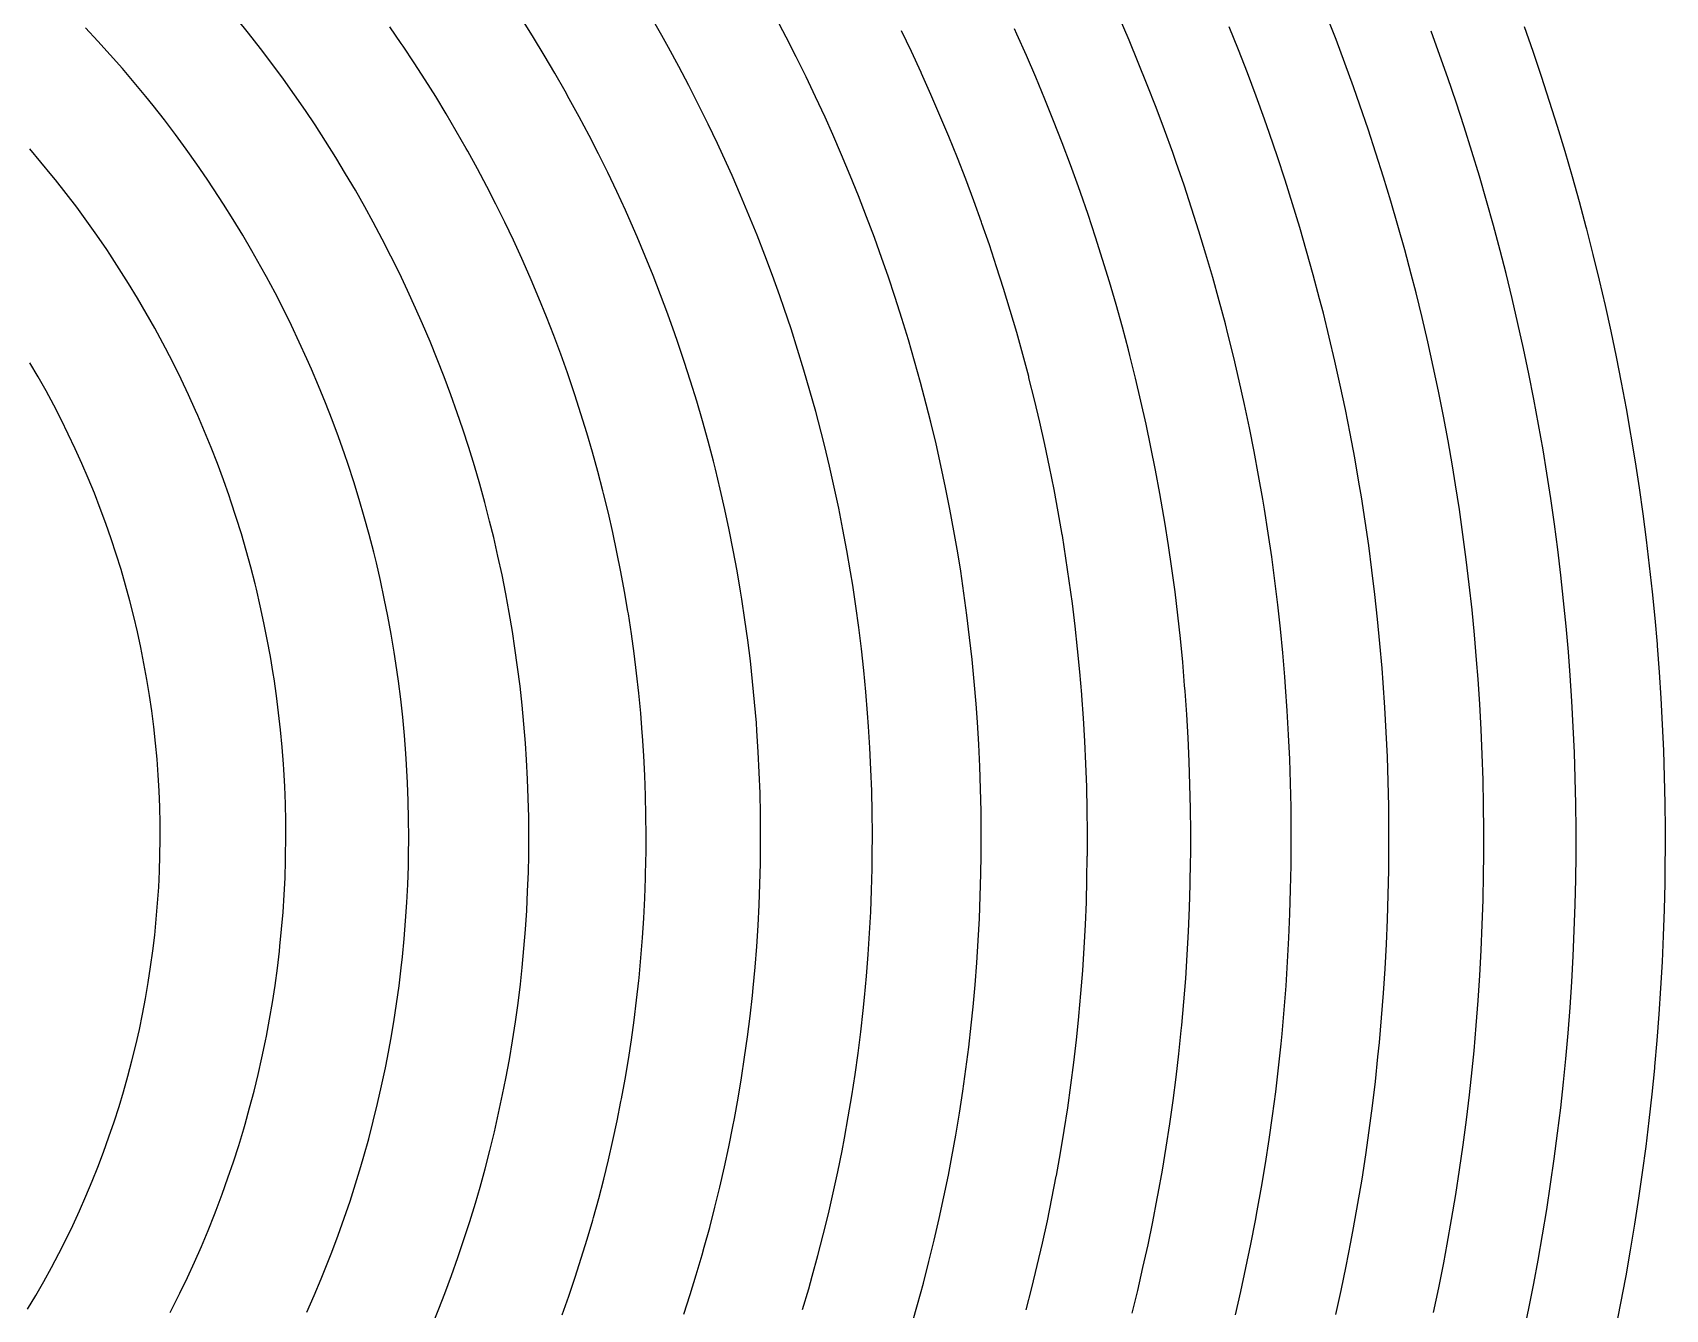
# Model space of a CAD drawing. Header units: inches. Extents: x -134 to 137, y -136 to 138.
# Drawn here: x 44.6 to 136.8, y -25.6 to 46.4 of the extents above; entities that cross this region are included whole.
import ezdxf

# ---------------------------------------------------------------- set-up
doc = ezdxf.new("R2010")
doc.units = ezdxf.units.IN
doc.header["$MEASUREMENT"] = 0
doc.linetypes.add('Continuous2', pattern=[0])
doc.layers.add('single spiral', color=1, linetype='Continuous')

msp = doc.modelspace()

# ---------------------------------------------------------------- linework, layer by layer
at = {"layer": 'single spiral', "color": 7, "linetype": 'Continuous2', "lineweight": -3, "true_color": 0xffffff}
for p, q in [((56.829, 46.4), (56.212, 47.168)), ((72.903, 46.159), (72.279, 47.155)), ((80.138, 46.268), (79.534, 47.323)), ((87.152, 46.181), (86.567, 47.294)), ((106.497, 46.007), (105.959, 47.259)), ((118.175, 46.043), (117.659, 47.371)), ((48.335, 45.948), (47.63, 46.703)), ((57.496, 45.546), (56.829, 46.4)), ((65.442, 45.823), (64.799, 46.752)), ((73.513, 45.155), (72.903, 46.159)), ((80.514, 45.592), (80.138, 46.268)), ((87.722, 45.062), (87.152, 46.181)), ((94.218, 45.361), (93.661, 46.528)), ((100.17, 46.348), (100.034, 46.647)), ((100.711, 45.134), (100.17, 46.348)), ((112.667, 45.457), (112.147, 46.751)), ((124.037, 45.146), (123.541, 46.511)), ((129.291, 45.364), (128.801, 46.761)), ((49.028, 45.182), (48.335, 45.948)), ((49.709, 44.406), (49.028, 45.182)), ((58.15, 44.682), (57.496, 45.546)), ((65.547, 45.668), (65.442, 45.823)), ((66.174, 44.727), (65.547, 45.668)), ((74.109, 44.143), (73.513, 45.155)), ((81.095, 44.523), (80.514, 45.592)), ((94.762, 44.188), (94.218, 45.361)), ((101.237, 43.913), (100.711, 45.134)), ((107.021, 44.749), (106.497, 46.007)), ((113.172, 44.158), (112.667, 45.457)), ((118.675, 44.71), (118.175, 46.043)), ((124.482, 43.877), (124.037, 45.146)), ((129.766, 43.962), (129.291, 45.364)), ((50.378, 43.62), (49.709, 44.406)), ((58.791, 43.809), (58.15, 44.682)), ((66.788, 43.778), (66.174, 44.727)), ((81.662, 43.447), (81.095, 44.523)), ((88.278, 43.935), (87.722, 45.062)), ((107.529, 43.485), (107.021, 44.749)), ((119.161, 43.371), (118.675, 44.71)), ((51.035, 42.823), (50.378, 43.62)), ((59.418, 42.927), (58.791, 43.809)), ((67.389, 42.821), (66.788, 43.778)), ((74.691, 43.123), (74.109, 44.143)), ((82.215, 42.363), (81.662, 43.447)), ((88.819, 42.802), (88.278, 43.935)), ((94.79, 44.125), (94.762, 44.188)), ((95.318, 42.944), (94.79, 44.125)), ((101.748, 42.687), (101.237, 43.913)), ((108.023, 42.215), (107.529, 43.485)), ((113.662, 42.853), (113.172, 44.158)), ((119.524, 42.339), (119.161, 43.371)), ((124.949, 42.501), (124.482, 43.877)), ((130.225, 42.554), (129.766, 43.962)), ((51.443, 42.316), (51.035, 42.823)), ((60.033, 42.035), (59.418, 42.927)), ((67.976, 41.855), (67.389, 42.821)), ((74.923, 42.706), (74.691, 43.123)), ((75.486, 41.675), (74.923, 42.706)), ((89.346, 41.662), (88.819, 42.802)), ((95.831, 41.757), (95.318, 42.944)), ((102.245, 41.454), (101.748, 42.687)), ((114.137, 41.542), (113.662, 42.853)), ((125.401, 41.119), (124.949, 42.501)), ((130.669, 41.141), (130.225, 42.554)), ((52.079, 41.503), (51.443, 42.316)), ((52.702, 40.681), (52.079, 41.503)), ((60.578, 41.221), (60.033, 42.035)), ((68.548, 40.881), (67.976, 41.855)), ((76.034, 40.636), (75.486, 41.675)), ((82.753, 41.272), (82.215, 42.363)), ((89.781, 40.689), (89.346, 41.662)), ((96.33, 40.564), (95.831, 41.757)), ((102.726, 40.216), (102.245, 41.454)), ((108.501, 40.94), (108.023, 42.215)), ((114.416, 40.75), (114.137, 41.542)), ((119.983, 40.991), (119.524, 42.339)), ((53.313, 39.849), (52.702, 40.681)), ((61.167, 40.312), (60.578, 41.221)), ((69.107, 39.899), (68.548, 40.881)), ((76.569, 39.59), (76.034, 40.636)), ((83.277, 40.174), (82.753, 41.272)), ((90.281, 39.537), (89.781, 40.689)), ((96.814, 39.364), (96.33, 40.564)), ((108.965, 39.66), (108.501, 40.94)), ((114.867, 39.431), (114.416, 40.75)), ((120.427, 39.637), (119.983, 40.991)), ((125.838, 39.733), (125.401, 41.119)), ((131.098, 39.724), (130.669, 41.141)), ((45.116, 39.132), (44.484, 39.878)), ((53.91, 39.007), (53.313, 39.849)), ((61.743, 39.395), (61.167, 40.312)), ((69.197, 39.739), (69.107, 39.899)), ((69.739, 38.748), (69.197, 39.739)), ((83.786, 39.07), (83.277, 40.174)), ((103.192, 38.972), (102.726, 40.216)), ((109.158, 39.11), (108.965, 39.66)), ((120.855, 38.279), (120.427, 39.637)), ((126.259, 38.342), (125.838, 39.733)), ((131.511, 38.303), (131.098, 39.724)), ((45.736, 38.377), (45.116, 39.132)), ((54.495, 38.158), (53.91, 39.007)), ((62.305, 38.47), (61.743, 39.395)), ((70.268, 37.75), (69.739, 38.748)), ((77.088, 38.537), (76.569, 39.59)), ((84.101, 38.368), (83.786, 39.07)), ((90.766, 38.379), (90.281, 39.537)), ((97.282, 38.159), (96.814, 39.364)), ((103.644, 37.723), (103.192, 38.972)), ((109.6, 37.821), (109.158, 39.11)), ((115.302, 38.107), (114.867, 39.431)), ((45.939, 38.126), (45.736, 38.377)), ((46.542, 37.357), (45.939, 38.126)), ((54.854, 37.62), (54.495, 38.158)), ((62.853, 37.537), (62.305, 38.47)), ((77.594, 37.477), (77.088, 38.537)), ((84.587, 37.253), (84.101, 38.368)), ((91.236, 37.214), (90.766, 38.379)), ((97.736, 36.948), (97.282, 38.159)), ((110.027, 36.528), (109.6, 37.821)), ((115.722, 36.778), (115.302, 38.107)), ((121.269, 36.916), (120.855, 38.279)), ((126.665, 36.947), (126.259, 38.342)), ((131.909, 36.877), (131.511, 38.303)), ((47.133, 36.579), (46.542, 37.357)), ((55.416, 36.756), (54.854, 37.62)), ((63.387, 36.596), (62.853, 37.537)), ((70.782, 36.744), (70.268, 37.75)), ((78.084, 36.411), (77.594, 37.477)), ((85.057, 36.132), (84.587, 37.253)), ((91.692, 36.044), (91.236, 37.214)), ((98.175, 35.733), (97.736, 36.948)), ((103.752, 37.417), (103.644, 37.723)), ((104.184, 36.161), (103.752, 37.417)), ((121.667, 35.548), (121.269, 36.916)), ((127.055, 35.548), (126.665, 36.947)), ((132.292, 35.447), (131.909, 36.877)), ((47.711, 35.791), (47.133, 36.579)), ((55.966, 35.883), (55.416, 36.756)), ((63.857, 35.741), (63.387, 36.596)), ((71.283, 35.731), (70.782, 36.744)), ((78.278, 35.98), (78.084, 36.411)), ((78.748, 34.904), (78.278, 35.98)), ((85.513, 35.005), (85.057, 36.132)), ((92.132, 34.869), (91.692, 36.044)), ((104.602, 34.9), (104.184, 36.161)), ((110.439, 35.229), (110.027, 36.528)), ((116.127, 35.444), (115.722, 36.778)), ((48.276, 34.995), (47.711, 35.791)), ((56.501, 35.001), (55.966, 35.883)), ((57.022, 34.112), (56.501, 35.001)), ((64.364, 34.786), (63.857, 35.741)), ((71.768, 34.712), (71.283, 35.731)), ((85.954, 33.872), (85.513, 35.005)), ((98.196, 35.67), (98.175, 35.733)), ((98.619, 34.449), (98.196, 35.67)), ((110.835, 33.926), (110.439, 35.229)), ((116.517, 34.106), (116.127, 35.444)), ((122.049, 34.177), (121.667, 35.548)), ((127.43, 34.145), (127.055, 35.548)), ((132.319, 35.343), (132.292, 35.447)), ((132.685, 33.908), (132.319, 35.343)), ((48.827, 34.189), (48.276, 34.995)), ((49.004, 33.924), (48.827, 34.189)), ((57.53, 33.215), (57.022, 34.112)), ((64.857, 33.823), (64.364, 34.786)), ((72.239, 33.686), (71.768, 34.712)), ((79.204, 33.822), (78.748, 34.904)), ((92.557, 33.688), (92.132, 34.869)), ((99.027, 33.222), (98.619, 34.449)), ((105.004, 33.634), (104.602, 34.9)), ((116.891, 32.763), (116.517, 34.106)), ((122.416, 32.801), (122.049, 34.177)), ((127.763, 32.845), (127.43, 34.145)), ((49.538, 33.107), (49.004, 33.924)), ((57.839, 32.652), (57.53, 33.215)), ((65.336, 32.853), (64.857, 33.823)), ((72.312, 33.522), (72.239, 33.686)), ((72.766, 32.488), (72.312, 33.522)), ((79.645, 32.734), (79.204, 33.822)), ((86.38, 32.733), (85.954, 33.872)), ((92.905, 32.684), (92.557, 33.688)), ((99.419, 31.99), (99.027, 33.222)), ((105.391, 32.363), (105.004, 33.634)), ((111.216, 32.619), (110.835, 33.926)), ((133.035, 32.47), (132.685, 33.908)), ((50.058, 32.281), (49.538, 33.107)), ((50.565, 31.446), (50.058, 32.281)), ((58.324, 31.743), (57.839, 32.652)), ((65.801, 31.876), (65.336, 32.853)), ((73.206, 31.448), (72.766, 32.488)), ((80.07, 31.64), (79.645, 32.734)), ((86.791, 31.589), (86.38, 32.733)), ((93.302, 31.494), (92.905, 32.684)), ((105.763, 31.088), (105.391, 32.363)), ((111.581, 31.307), (111.216, 32.619)), ((117.25, 31.417), (116.891, 32.763)), ((122.687, 31.745), (122.416, 32.801)), ((128.108, 31.434), (127.763, 32.845)), ((133.37, 31.028), (133.035, 32.47)), ((51.057, 30.604), (50.565, 31.446)), ((58.794, 30.826), (58.324, 31.743)), ((66.251, 30.893), (65.801, 31.876)), ((73.63, 30.402), (73.206, 31.448)), ((80.481, 30.541), (80.07, 31.64)), ((87.042, 30.866), (86.791, 31.589)), ((93.684, 30.298), (93.302, 31.494)), ((99.797, 30.754), (99.419, 31.99)), ((117.458, 30.607), (117.25, 31.417)), ((123.027, 30.362), (122.687, 31.745)), ((128.438, 30.019), (128.108, 31.434)), ((51.536, 29.754), (51.057, 30.604)), ((59.25, 29.902), (58.794, 30.826)), ((66.642, 30.005), (66.251, 30.893)), ((74.04, 29.35), (73.63, 30.402)), ((80.877, 29.437), (80.481, 30.541)), ((87.428, 29.714), (87.042, 30.866)), ((100.158, 29.513), (99.797, 30.754)), ((106.119, 29.809), (105.763, 31.088)), ((111.931, 29.992), (111.581, 31.307)), ((117.792, 29.254), (117.458, 30.607)), ((133.689, 29.583), (133.37, 31.028)), ((51.687, 29.479), (51.536, 29.754)), ((52.147, 28.619), (51.687, 29.479)), ((59.692, 28.971), (59.25, 29.902)), ((67.064, 29.009), (66.642, 30.005)), ((87.799, 28.556), (87.428, 29.714)), ((94.051, 29.098), (93.684, 30.298)), ((100.505, 28.268), (100.158, 29.513)), ((106.459, 28.526), (106.119, 29.809)), ((112.075, 29.43), (111.931, 29.992)), ((123.351, 28.976), (123.027, 30.362)), ((128.752, 28.601), (128.438, 30.019)), ((133.993, 28.134), (133.689, 29.583)), ((52.593, 27.752), (52.147, 28.619)), ((60.119, 28.034), (59.692, 28.971)), ((67.471, 28.008), (67.064, 29.009)), ((74.435, 28.293), (74.04, 29.35)), ((81.031, 28.994), (80.877, 29.437)), ((81.405, 27.882), (81.031, 28.994)), ((88.155, 27.394), (87.799, 28.556)), ((94.403, 27.893), (94.051, 29.098)), ((112.403, 28.109), (112.075, 29.43)), ((118.11, 27.897), (117.792, 29.254)), ((123.659, 27.585), (123.351, 28.976)), ((129.05, 27.179), (128.752, 28.601)), ((44.958, 27.014), (44.497, 27.805)), ((53.025, 26.877), (52.593, 27.752)), ((60.376, 27.451), (60.119, 28.034)), ((67.864, 27), (67.471, 28.008)), ((74.814, 27.23), (74.435, 28.293)), ((81.765, 26.765), (81.405, 27.882)), ((94.739, 26.684), (94.403, 27.893)), ((100.835, 27.019), (100.505, 28.268)), ((106.54, 28.214), (106.459, 28.526)), ((106.861, 26.926), (106.54, 28.214)), ((112.715, 26.783), (112.403, 28.109)), ((118.413, 26.537), (118.11, 27.897)), ((134.281, 26.682), (133.993, 28.134)), ((45.406, 26.215), (44.958, 27.014)), ((53.442, 25.996), (53.025, 26.877)), ((60.779, 26.503), (60.376, 27.451)), ((68.241, 25.987), (67.864, 27)), ((74.872, 27.065), (74.814, 27.23)), ((75.234, 25.996), (74.872, 27.065)), ((82.109, 25.643), (81.765, 26.765)), ((88.496, 26.228), (88.155, 27.394)), ((100.851, 26.958), (100.835, 27.019)), ((101.166, 25.705), (100.851, 26.958)), ((107.167, 25.634), (106.861, 26.926)), ((113.012, 25.455), (112.715, 26.783)), ((123.952, 26.192), (123.659, 27.585)), ((129.333, 25.754), (129.05, 27.179)), ((45.837, 25.412), (45.406, 26.215)), ((53.844, 25.108), (53.442, 25.996)), ((61.168, 25.549), (60.779, 26.503)), ((68.603, 24.969), (68.241, 25.987)), ((75.581, 24.922), (75.234, 25.996)), ((88.821, 25.057), (88.496, 26.228)), ((95.059, 25.471), (94.739, 26.684)), ((118.7, 25.173), (118.413, 26.537)), ((124.229, 24.795), (123.952, 26.192)), ((134.553, 25.228), (134.281, 26.682)), ((46.256, 24.598), (45.837, 25.412)), ((53.969, 24.825), (53.844, 25.108)), ((61.542, 24.59), (61.168, 25.549)), ((68.914, 24.055), (68.603, 24.969)), ((75.912, 23.843), (75.581, 24.922)), ((82.437, 24.517), (82.109, 25.643)), ((89.13, 23.882), (88.821, 25.057)), ((95.317, 24.445), (95.059, 25.471)), ((101.465, 24.448), (101.166, 25.705)), ((107.457, 24.338), (107.167, 25.634)), ((113.293, 24.122), (113.012, 25.455)), ((118.971, 23.807), (118.7, 25.173)), ((129.6, 24.326), (129.333, 25.754)), ((134.809, 23.771), (134.553, 25.228)), ((46.661, 23.777), (46.256, 24.598)), ((54.352, 23.929), (53.969, 24.825)), ((61.9, 23.625), (61.542, 24.59)), ((69.248, 23.027), (68.914, 24.055)), ((82.751, 23.387), (82.437, 24.517)), ((95.609, 23.225), (95.317, 24.445)), ((101.748, 23.187), (101.465, 24.448)), ((107.732, 23.039), (107.457, 24.338)), ((113.559, 22.787), (113.293, 24.122)), ((124.491, 23.396), (124.229, 24.795)), ((129.851, 22.896), (129.6, 24.326)), ((47.051, 22.949), (46.661, 23.777)), ((54.721, 23.026), (54.352, 23.929)), ((55.074, 22.118), (54.721, 23.026)), ((62.244, 22.655), (61.9, 23.625)), ((69.566, 21.994), (69.248, 23.027)), ((76.228, 22.76), (75.912, 23.843)), ((83.048, 22.253), (82.751, 23.387)), ((89.316, 23.144), (89.13, 23.882)), ((89.6, 21.963), (89.316, 23.144)), ((95.885, 22.001), (95.609, 23.225)), ((102.016, 21.923), (101.748, 23.187)), ((107.991, 21.737), (107.732, 23.039)), ((119.227, 22.437), (118.971, 23.807)), ((124.737, 21.994), (124.491, 23.396)), ((134.827, 23.667), (134.809, 23.771)), ((135.066, 22.206), (134.827, 23.667)), ((47.427, 22.115), (47.051, 22.949)), ((47.784, 21.283), (47.427, 22.115)), ((55.413, 21.205), (55.074, 22.118)), ((62.447, 22.056), (62.244, 22.655)), ((76.529, 21.673), (76.228, 22.76)), ((83.162, 21.802), (83.048, 22.253)), ((113.808, 21.449), (113.559, 22.787)), ((119.467, 21.065), (119.227, 22.437)), ((130.068, 21.576), (129.851, 22.896)), ((135.29, 20.744), (135.066, 22.206)), ((48.131, 20.436), (47.784, 21.283)), ((55.736, 20.286), (55.413, 21.205)), ((62.766, 21.078), (62.447, 22.056)), ((69.869, 20.957), (69.566, 21.994)), ((76.814, 20.582), (76.529, 21.673)), ((83.438, 20.662), (83.162, 21.802)), ((89.869, 20.778), (89.6, 21.963)), ((96.146, 20.773), (95.885, 22.001)), ((102.268, 20.656), (102.016, 21.923)), ((108.234, 20.432), (107.991, 21.737)), ((114.042, 20.109), (113.808, 21.449)), ((124.914, 20.922), (124.737, 21.994)), ((130.289, 20.14), (130.068, 21.576)), ((48.462, 19.584), (48.131, 20.436)), ((55.834, 19.998), (55.736, 20.286)), ((63.07, 20.094), (62.766, 21.078)), ((70.156, 19.916), (69.869, 20.957)), ((76.856, 20.417), (76.814, 20.582)), ((77.124, 19.321), (76.856, 20.417)), ((83.699, 19.519), (83.438, 20.662)), ((90.122, 19.59), (89.869, 20.778)), ((96.391, 19.543), (96.146, 20.773)), ((102.505, 19.386), (102.268, 20.656)), ((108.461, 19.125), (108.234, 20.432)), ((119.603, 20.244), (119.467, 21.065)), ((125.131, 19.515), (124.914, 20.922)), ((135.498, 19.278), (135.29, 20.744)), ((48.779, 18.726), (48.462, 19.584)), ((56.137, 19.072), (55.834, 19.998)), ((63.358, 19.106), (63.07, 20.094)), ((70.428, 18.871), (70.156, 19.916)), ((83.944, 18.372), (83.699, 19.519)), ((90.359, 18.399), (90.122, 19.59)), ((96.62, 18.31), (96.391, 19.543)), ((102.725, 18.113), (102.505, 19.386)), ((114.136, 19.54), (114.042, 20.109)), ((114.348, 18.196), (114.136, 19.54)), ((119.818, 18.867), (119.603, 20.244)), ((125.333, 18.106), (125.131, 19.515)), ((130.494, 18.703), (130.289, 20.14)), ((49.08, 17.864), (48.779, 18.726)), ((56.425, 18.142), (56.137, 19.072)), ((63.631, 18.115), (63.358, 19.106)), ((70.657, 17.937), (70.428, 18.871)), ((77.376, 18.222), (77.124, 19.321)), ((108.513, 18.811), (108.461, 19.125)), ((108.721, 17.5), (108.513, 18.811)), ((120.016, 17.488), (119.818, 18.867)), ((130.683, 17.262), (130.494, 18.703)), ((135.69, 17.811), (135.498, 19.278)), ((49.362, 17.008), (49.08, 17.864)), ((56.698, 17.207), (56.425, 18.142)), ((63.889, 17.119), (63.631, 18.115)), ((70.899, 16.885), (70.657, 17.937)), ((77.612, 17.119), (77.376, 18.222)), ((84.173, 17.222), (83.944, 18.372)), ((90.581, 17.205), (90.359, 18.399)), ((96.834, 17.074), (96.62, 18.31)), ((102.735, 18.055), (102.725, 18.113)), ((102.939, 16.78), (102.735, 18.055)), ((108.913, 16.187), (108.721, 17.5)), ((114.543, 16.849), (114.348, 18.196)), ((125.52, 16.695), (125.333, 18.106)), ((135.866, 16.341), (135.69, 17.811)), ((49.633, 16.135), (49.362, 17.008)), ((56.955, 16.268), (56.698, 17.207)), ((64.038, 16.509), (63.889, 17.119)), ((71.126, 15.829), (70.899, 16.885)), ((77.832, 16.013), (77.612, 17.119)), ((84.386, 16.07), (84.173, 17.222)), ((90.787, 16.008), (90.581, 17.205)), ((97.001, 16.034), (96.834, 17.074)), ((103.127, 15.502), (102.939, 16.78)), ((114.723, 15.499), (114.543, 16.849)), ((120.2, 16.107), (120.016, 17.488)), ((125.69, 15.281), (125.52, 16.695)), ((130.856, 15.82), (130.683, 17.262)), ((49.888, 15.258), (49.633, 16.135)), ((57.197, 15.326), (56.955, 16.268)), ((64.271, 15.507), (64.038, 16.509)), ((71.337, 14.77), (71.126, 15.829)), ((78.037, 14.904), (77.832, 16.013)), ((84.584, 14.914), (84.386, 16.07)), ((90.907, 15.261), (90.787, 16.008)), ((97.185, 14.793), (97.001, 16.034)), ((109.09, 14.871), (108.913, 16.187)), ((120.367, 14.724), (120.2, 16.107)), ((131.014, 14.377), (130.856, 15.82)), ((136.026, 14.87), (135.866, 16.341)), ((50.129, 14.377), (49.888, 15.258)), ((57.269, 15.034), (57.197, 15.326)), ((57.49, 14.087), (57.269, 15.034)), ((64.487, 14.502), (64.271, 15.507)), ((71.533, 13.709), (71.337, 14.77)), ((78.226, 13.793), (78.037, 14.904)), ((84.657, 14.46), (84.584, 14.914)), ((91.087, 14.06), (90.907, 15.261)), ((97.354, 13.55), (97.185, 14.793)), ((103.3, 14.222), (103.127, 15.502)), ((109.25, 13.554), (109.09, 14.871)), ((114.887, 14.148), (114.723, 15.499)), ((125.844, 13.866), (125.69, 15.281)), ((136.17, 13.398), (136.026, 14.87)), ((50.353, 13.492), (50.129, 14.377)), ((57.696, 13.136), (57.49, 14.087)), ((64.689, 13.494), (64.487, 14.502)), ((84.833, 13.301), (84.657, 14.46)), ((91.251, 12.857), (91.087, 14.06)), ((103.456, 12.939), (103.3, 14.222)), ((115.035, 12.795), (114.887, 14.148)), ((120.518, 13.339), (120.367, 14.724)), ((125.983, 12.45), (125.844, 13.866)), ((131.155, 12.932), (131.014, 14.377)), ((50.558, 12.62), (50.353, 13.492)), ((57.886, 12.182), (57.696, 13.136)), ((64.874, 12.482), (64.689, 13.494)), ((71.712, 12.645), (71.533, 13.709)), ((78.253, 13.629), (78.226, 13.793)), ((78.423, 12.514), (78.253, 13.629)), ((84.993, 12.14), (84.833, 13.301)), ((97.506, 12.306), (97.354, 13.55)), ((103.597, 11.656), (103.456, 12.939)), ((109.394, 12.234), (109.25, 13.554)), ((120.653, 11.953), (120.518, 13.339)), ((131.281, 11.486), (131.155, 12.932)), ((136.299, 11.925), (136.17, 13.398)), ((50.752, 11.728), (50.558, 12.62)), ((58.06, 11.225), (57.886, 12.182)), ((65.043, 11.469), (64.874, 12.482)), ((71.858, 11.699), (71.712, 12.645)), ((78.578, 11.398), (78.423, 12.514)), ((85.137, 10.976), (84.993, 12.14)), ((91.4, 11.652), (91.251, 12.857)), ((97.643, 11.059), (97.506, 12.306)), ((109.523, 10.914), (109.394, 12.234)), ((115.167, 11.441), (115.035, 12.795)), ((126.105, 11.033), (125.983, 12.45)), ((50.93, 10.833), (50.752, 11.728)), ((58.219, 10.266), (58.06, 11.225)), ((65.138, 10.853), (65.043, 11.469)), ((72.008, 10.63), (71.858, 11.699)), ((78.718, 10.279), (78.578, 11.398)), ((91.532, 10.445), (91.4, 11.652)), ((97.764, 9.811), (97.643, 11.059)), ((103.722, 10.37), (103.597, 11.656)), ((115.283, 10.086), (115.167, 11.441)), ((120.773, 10.566), (120.653, 11.953)), ((131.382, 10.155), (131.281, 11.486)), ((136.307, 11.823), (136.299, 11.925)), ((136.418, 10.348), (136.307, 11.823)), ((51.092, 9.935), (50.93, 10.833)), ((58.264, 9.973), (58.219, 10.266)), ((65.283, 9.835), (65.138, 10.853)), ((72.142, 9.56), (72.008, 10.63)), ((78.841, 9.159), (78.718, 10.279)), ((85.265, 9.811), (85.137, 10.976)), ((91.649, 9.236), (91.532, 10.445)), ((103.831, 9.084), (103.722, 10.37)), ((109.635, 9.592), (109.523, 10.914)), ((120.836, 9.739), (120.773, 10.566)), ((126.188, 9.952), (126.105, 11.033)), ((131.477, 8.706), (131.382, 10.155)), ((136.514, 8.871), (136.418, 10.348)), ((51.239, 9.035), (51.092, 9.935)), ((58.402, 9.011), (58.264, 9.973)), ((65.411, 8.816), (65.283, 9.835)), ((72.26, 8.487), (72.142, 9.56)), ((85.377, 8.645), (85.265, 9.811)), ((91.75, 8.027), (91.649, 9.236)), ((97.869, 8.562), (97.764, 9.811)), ((109.66, 9.279), (109.635, 9.592)), ((109.752, 7.955), (109.66, 9.279)), ((115.327, 9.515), (115.283, 10.086)), ((115.42, 8.158), (115.327, 9.515)), ((120.93, 8.35), (120.836, 9.739)), ((126.282, 8.533), (126.188, 9.952)), ((51.367, 8.153), (51.239, 9.035)), ((58.524, 8.046), (58.402, 9.011)), ((65.523, 7.794), (65.411, 8.816)), ((72.362, 7.413), (72.26, 8.487)), ((78.948, 8.038), (78.841, 9.159)), ((85.473, 7.478), (85.377, 8.645)), ((97.944, 7.515), (97.869, 8.562)), ((103.835, 9.029), (103.831, 9.084)), ((103.927, 7.741), (103.835, 9.029)), ((121.008, 6.959), (120.93, 8.35)), ((126.361, 7.112), (126.282, 8.533)), ((131.556, 7.256), (131.477, 8.706)), ((136.593, 7.394), (136.514, 8.871)), ((51.482, 7.249), (51.367, 8.153)), ((58.63, 7.08), (58.524, 8.046)), ((65.62, 6.772), (65.523, 7.794)), ((72.448, 6.338), (72.362, 7.413)), ((79.039, 6.915), (78.948, 8.038)), ((85.506, 7.023), (85.473, 7.478)), ((91.804, 7.276), (91.75, 8.027)), ((98.02, 6.264), (97.944, 7.515)), ((104.003, 6.452), (103.927, 7.741)), ((109.829, 6.63), (109.752, 7.955)), ((115.497, 6.799), (115.42, 8.158)), ((136.656, 5.915), (136.593, 7.394)), ((51.581, 6.342), (51.482, 7.249)), ((58.72, 6.112), (58.63, 7.08)), ((65.7, 5.748), (65.62, 6.772)), ((79.051, 6.753), (79.039, 6.915)), ((79.124, 5.629), (79.051, 6.753)), ((85.58, 5.853), (85.506, 7.023)), ((91.879, 6.065), (91.804, 7.276)), ((104.064, 5.162), (104.003, 6.452)), ((109.89, 5.305), (109.829, 6.63)), ((115.559, 5.44), (115.497, 6.799)), ((121.07, 5.568), (121.008, 6.959)), ((126.423, 5.69), (126.361, 7.112)), ((131.619, 5.805), (131.556, 7.256)), ((51.664, 5.435), (51.581, 6.342)), ((58.794, 5.144), (58.72, 6.112)), ((65.741, 5.131), (65.7, 5.748)), ((72.511, 5.388), (72.448, 6.338)), ((79.182, 4.503), (79.124, 5.629)), ((85.638, 4.683), (85.58, 5.853)), ((91.938, 4.852), (91.879, 6.065)), ((98.08, 5.012), (98.02, 6.264)), ((121.116, 4.176), (121.07, 5.568)), ((126.47, 4.267), (126.423, 5.69)), ((131.666, 4.354), (131.619, 5.805)), ((136.704, 4.437), (136.656, 5.915)), ((51.731, 4.526), (51.664, 5.435)), ((58.814, 4.853), (58.794, 5.144)), ((58.867, 3.883), (58.814, 4.853)), ((65.796, 4.105), (65.741, 5.131)), ((72.567, 4.311), (72.511, 5.388)), ((85.68, 3.513), (85.638, 4.683)), ((91.981, 3.639), (91.938, 4.852)), ((98.123, 3.759), (98.08, 5.012)), ((104.108, 3.872), (104.064, 5.162)), ((109.935, 3.979), (109.89, 5.305)), ((115.604, 4.08), (115.559, 5.44)), ((51.782, 3.642), (51.731, 4.526)), ((58.905, 2.912), (58.867, 3.883)), ((65.835, 3.079), (65.796, 4.105)), ((72.607, 3.234), (72.567, 4.311)), ((79.223, 3.378), (79.182, 4.503)), ((98.151, 2.506), (98.123, 3.759)), ((104.136, 2.581), (104.108, 3.872)), ((109.964, 2.652), (109.935, 3.979)), ((115.634, 2.72), (115.604, 4.08)), ((121.146, 2.784), (121.116, 4.176)), ((126.5, 2.845), (126.47, 4.267)), ((131.697, 2.903), (131.666, 4.354)), ((136.735, 2.958), (136.704, 4.437)), ((51.817, 2.732), (51.782, 3.642)), ((58.926, 1.941), (58.905, 2.912)), ((65.857, 2.053), (65.835, 3.079)), ((72.631, 2.156), (72.607, 3.234)), ((79.248, 2.252), (79.223, 3.378)), ((85.706, 2.342), (85.68, 3.513)), ((92.007, 2.426), (91.981, 3.639)), ((121.16, 1.392), (121.146, 2.784)), ((126.515, 1.422), (126.5, 2.845)), ((131.712, 1.451), (131.697, 2.903)), ((136.751, 1.479), (136.735, 2.958)), ((51.837, 1.821), (51.817, 2.732)), ((58.932, 0.97), (58.926, 1.941)), ((65.864, 1.026), (65.857, 2.053)), ((72.639, 1.078), (72.631, 2.156)), ((79.257, 1.126), (79.248, 2.252)), ((85.716, 1.171), (85.706, 2.342)), ((92.018, 1.213), (92.007, 2.426)), ((98.162, 1.253), (98.151, 2.506)), ((104.148, 1.29), (104.136, 2.581)), ((109.977, 1.326), (109.964, 2.652)), ((115.647, 1.36), (115.634, 2.72)), ((51.841, 0.91), (51.837, 1.821)), ((58.921, 0), (58.932, 0.97)), ((65.855, 0), (65.864, 1.026)), ((72.632, 0), (72.639, 1.078)), ((79.25, 0), (79.257, 1.126)), ((85.711, 0), (85.716, 1.171)), ((92.013, 0), (92.018, 1.213)), ((98.158, 0), (98.162, 1.253)), ((104.145, 0), (104.148, 1.29)), ((109.974, 0), (109.977, 1.326)), ((115.645, 0), (115.647, 1.36)), ((121.158, 0), (121.16, 1.392)), ((126.513, 0), (126.515, 1.422)), ((131.711, 0), (131.712, 1.451)), ((136.75, 0), (136.751, 1.479)), ((51.802, -0.88), (51.829, 0)), ((51.829, 0), (51.841, 0.91)), ((58.915, -0.287), (58.921, 0)), ((51.758, -1.789), (51.802, -0.88)), ((58.884, -1.257), (58.915, -0.287)), ((65.808, -1.639), (65.842, -0.614)), ((65.842, -0.614), (65.855, 0)), ((72.611, -0.947), (72.632, 0)), ((79.223, -1.284), (79.248, -0.159)), ((79.248, -0.159), (79.25, 0)), ((85.676, -1.623), (85.704, -0.452)), ((85.704, -0.452), (85.711, 0)), ((91.971, -1.961), (92.002, -0.749)), ((92.002, -0.749), (92.013, 0)), ((98.142, -1.045), (98.158, 0)), ((104.124, -1.342), (104.144, -0.051)), ((104.144, -0.051), (104.145, 0)), ((109.948, -1.637), (109.971, -0.311)), ((109.971, -0.311), (109.974, 0)), ((115.614, -1.929), (115.639, -0.569)), ((115.639, -0.569), (115.645, 0)), ((121.122, -2.218), (121.149, -0.826)), ((121.149, -0.826), (121.158, 0)), ((126.501, -1.08), (126.513, 0)), ((131.696, -1.331), (131.711, 0)), ((136.732, -1.578), (136.749, -0.099)), ((136.749, -0.099), (136.75, 0)), ((51.699, -2.697), (51.758, -1.789)), ((58.836, -2.226), (58.884, -1.257)), ((65.757, -2.664), (65.808, -1.639)), ((72.573, -2.024), (72.611, -0.947)), ((79.181, -2.409), (79.223, -1.284)), ((85.632, -2.793), (85.676, -1.623)), ((98.108, -2.298), (98.142, -1.045)), ((104.088, -2.632), (104.124, -1.342)), ((109.909, -2.963), (109.948, -1.637)), ((126.472, -2.502), (126.501, -1.08)), ((131.664, -2.782), (131.696, -1.331)), ((136.698, -3.057), (136.732, -1.578)), ((51.623, -3.604), (51.699, -2.697)), ((58.773, -3.195), (58.836, -2.226)), ((65.69, -3.688), (65.757, -2.664)), ((72.519, -3.101), (72.573, -2.024)), ((79.124, -3.534), (79.181, -2.409)), ((91.924, -3.174), (91.971, -1.961)), ((98.058, -3.55), (98.108, -2.298)), ((104.035, -3.922), (104.088, -2.632)), ((115.572, -3.288), (115.614, -1.929)), ((121.078, -3.609), (121.122, -2.218)), ((126.426, -3.924), (126.472, -2.502)), ((51.532, -4.508), (51.623, -3.604)), ((58.694, -4.162), (58.773, -3.195)), ((72.45, -4.176), (72.519, -3.101)), ((79.051, -4.657), (79.124, -3.534)), ((85.572, -3.962), (85.632, -2.793)), ((91.861, -4.385), (91.924, -3.174)), ((97.993, -4.802), (98.058, -3.55)), ((109.854, -4.288), (109.909, -2.963)), ((115.515, -4.647), (115.572, -3.288)), ((121.019, -5), (121.078, -3.609)), ((131.616, -4.233), (131.664, -2.782)), ((136.648, -4.535), (136.698, -3.057)), ((51.429, -5.377), (51.532, -4.508)), ((58.599, -5.127), (58.694, -4.162)), ((65.608, -4.711), (65.69, -3.688)), ((72.364, -5.25), (72.45, -4.176)), ((85.495, -5.131), (85.572, -3.962)), ((91.782, -5.596), (91.861, -4.385)), ((103.967, -5.211), (104.035, -3.922)), ((109.783, -5.612), (109.854, -4.288)), ((126.364, -5.346), (126.426, -3.924)), ((131.552, -5.683), (131.616, -4.233)), ((136.583, -6.013), (136.648, -4.535)), ((51.306, -6.278), (51.429, -5.377)), ((58.453, -6.37), (58.569, -5.407)), ((58.569, -5.407), (58.599, -5.127)), ((65.509, -5.731), (65.608, -4.711)), ((72.262, -6.322), (72.364, -5.25)), ((78.962, -5.779), (79.051, -4.657)), ((85.403, -6.297), (85.495, -5.131)), ((97.911, -6.052), (97.993, -4.802)), ((103.883, -6.499), (103.967, -5.211)), ((115.442, -6.006), (115.515, -4.647)), ((120.943, -6.39), (121.019, -5)), ((126.287, -6.766), (126.364, -5.346)), ((51.168, -7.177), (51.306, -6.278)), ((58.322, -7.331), (58.453, -6.37)), ((65.319, -7.355), (65.443, -6.337)), ((65.443, -6.337), (65.509, -5.731)), ((72.16, -7.259), (72.262, -6.322)), ((78.857, -6.899), (78.962, -5.779)), ((85.296, -7.462), (85.403, -6.297)), ((91.687, -6.805), (91.782, -5.596)), ((97.813, -7.301), (97.911, -6.052)), ((109.696, -6.936), (109.783, -5.612)), ((115.353, -7.363), (115.442, -6.006)), ((120.852, -7.779), (120.943, -6.39)), ((131.473, -7.133), (131.552, -5.683)), ((136.501, -7.49), (136.583, -6.013)), ((51.014, -8.073), (51.168, -7.177)), ((58.175, -8.29), (58.322, -7.331)), ((65.18, -8.371), (65.319, -7.355)), ((72.028, -8.328), (72.16, -7.259)), ((78.719, -8.171), (78.842, -7.053)), ((78.842, -7.053), (78.857, -6.899)), ((91.576, -8.012), (91.687, -6.805)), ((97.7, -8.548), (97.813, -7.301)), ((103.782, -7.785), (103.883, -6.499)), ((109.594, -8.258), (109.696, -6.936)), ((115.248, -8.718), (115.353, -7.363)), ((126.193, -8.186), (126.287, -6.766)), ((131.377, -8.581), (131.473, -7.133)), ((50.844, -8.965), (51.014, -8.073)), ((78.58, -9.288), (78.719, -8.171)), ((85.12, -9.071), (85.25, -7.908)), ((85.25, -7.908), (85.296, -7.462)), ((91.5, -8.752), (91.576, -8.012)), ((103.666, -9.07), (103.782, -7.785)), ((109.475, -9.578), (109.594, -8.258)), ((120.744, -9.167), (120.852, -7.779)), ((126.084, -9.604), (126.193, -8.186)), ((136.403, -8.966), (136.501, -7.49)), ((50.667, -9.817), (50.844, -8.965)), ((58.012, -9.245), (58.175, -8.29)), ((65.024, -9.384), (65.18, -8.371)), ((71.881, -9.395), (72.028, -8.328)), ((84.974, -10.233), (85.12, -9.071)), ((91.364, -9.957), (91.5, -8.752)), ((97.593, -9.584), (97.7, -8.548)), ((103.529, -10.4), (103.662, -9.117)), ((103.662, -9.117), (103.666, -9.07)), ((115.127, -10.072), (115.248, -8.718)), ((120.621, -10.553), (120.744, -9.167)), ((131.265, -10.028), (131.377, -8.581)), ((136.29, -10.44), (136.403, -8.966)), ((50.467, -10.703), (50.667, -9.817)), ((57.833, -10.198), (58.012, -9.245)), ((64.853, -10.395), (65.024, -9.384)), ((71.718, -10.46), (71.881, -9.395)), ((78.425, -10.403), (78.58, -9.288)), ((91.212, -11.16), (91.364, -9.957)), ((97.451, -10.828), (97.593, -9.584)), ((109.307, -11.202), (109.445, -9.883)), ((109.445, -9.883), (109.475, -9.578)), ((115.072, -10.635), (115.127, -10.072)), ((125.958, -11.02), (126.084, -9.604)), ((131.138, -11.473), (131.265, -10.028)), ((50.251, -11.585), (50.467, -10.703)), ((57.58, -11.418), (57.779, -10.47)), ((57.779, -10.47), (57.833, -10.198)), ((64.666, -11.402), (64.853, -10.395)), ((71.539, -11.521), (71.718, -10.46)), ((78.254, -11.515), (78.425, -10.403)), ((84.812, -11.392), (84.974, -10.233)), ((97.292, -12.07), (97.451, -10.828)), ((103.38, -11.682), (103.529, -10.4)), ((114.928, -11.987), (115.072, -10.635)), ((120.541, -11.371), (120.621, -10.553)), ((125.853, -12.091), (125.958, -11.02)), ((136.16, -11.912), (136.29, -10.44)), ((50.019, -12.463), (50.251, -11.585)), ((57.366, -12.363), (57.58, -11.418)), ((64.548, -11.995), (64.666, -11.402)), ((71.344, -12.58), (71.539, -11.521)), ((78.068, -12.624), (78.254, -11.515)), ((84.635, -12.548), (84.812, -11.392)), ((91.043, -12.361), (91.212, -11.16)), ((103.216, -12.962), (103.38, -11.682)), ((109.153, -12.519), (109.307, -11.202)), ((120.392, -12.755), (120.541, -11.371)), ((131.007, -12.794), (131.138, -11.473)), ((136.151, -12.008), (136.16, -11.912)), ((49.773, -13.337), (50.019, -12.463)), ((57.136, -13.305), (57.366, -12.363)), ((64.337, -12.998), (64.548, -11.995)), ((71.161, -13.5), (71.344, -12.58)), ((77.866, -13.73), (78.068, -12.624)), ((84.442, -13.702), (84.635, -12.548)), ((90.859, -13.56), (91.043, -12.361)), ((97.118, -13.311), (97.292, -12.07)), ((108.983, -13.834), (109.153, -12.519)), ((114.769, -13.337), (114.928, -11.987)), ((120.228, -14.137), (120.392, -12.755)), ((125.699, -13.505), (125.853, -12.091)), ((130.849, -14.237), (131.007, -12.794)), ((136.005, -13.48), (136.151, -12.008)), ((49.523, -14.164), (49.773, -13.337)), ((56.89, -14.241), (57.136, -13.305)), ((64.109, -13.997), (64.337, -12.998)), ((70.937, -14.553), (71.161, -13.5)), ((77.838, -13.878), (77.866, -13.73)), ((84.233, -14.853), (84.442, -13.702)), ((90.659, -14.755), (90.859, -13.56)), ((96.927, -14.549), (97.118, -13.311)), ((103.035, -14.239), (103.216, -12.962)), ((114.593, -14.686), (114.769, -13.337)), ((125.53, -14.917), (125.699, -13.505)), ((135.843, -14.949), (136.005, -13.48)), ((49.247, -15.029), (49.523, -14.164)), ((56.63, -15.174), (56.89, -14.241)), ((63.866, -14.993), (64.109, -13.997)), ((70.698, -15.602), (70.937, -14.553)), ((77.618, -14.981), (77.838, -13.878)), ((96.721, -15.784), (96.927, -14.549)), ((102.839, -15.514), (103.035, -14.239)), ((108.797, -15.147), (108.983, -13.834)), ((114.402, -16.032), (114.593, -14.686)), ((120.047, -15.517), (120.228, -14.137)), ((130.675, -15.678), (130.849, -14.237)), ((48.955, -15.888), (49.247, -15.029)), ((56.273, -16.363), (56.553, -15.436)), ((56.553, -15.436), (56.63, -15.174)), ((63.608, -15.984), (63.866, -14.993)), ((70.442, -16.648), (70.698, -15.602)), ((77.382, -16.08), (77.618, -14.981)), ((83.919, -16.435), (84.149, -15.289)), ((84.149, -15.289), (84.233, -14.853)), ((90.444, -15.948), (90.659, -14.755)), ((102.627, -16.787), (102.839, -15.514)), ((108.595, -16.457), (108.797, -15.147)), ((119.851, -16.895), (120.047, -15.517)), ((125.345, -16.328), (125.53, -14.917)), ((135.664, -16.417), (135.843, -14.949)), ((48.648, -16.742), (48.955, -15.888)), ((55.977, -17.285), (56.273, -16.363)), ((63.334, -16.97), (63.608, -15.984)), ((77.131, -17.176), (77.382, -16.08)), ((83.672, -17.579), (83.919, -16.435)), ((90.305, -16.675), (90.444, -15.948)), ((96.5, -17.015), (96.721, -15.784)), ((108.378, -17.764), (108.595, -16.457)), ((114.195, -17.376), (114.402, -16.032)), ((125.144, -17.735), (125.345, -16.328)), ((130.486, -17.116), (130.675, -15.678)), ((135.47, -17.883), (135.664, -16.417)), ((48.327, -17.59), (48.648, -16.742)), ((55.666, -18.202), (55.977, -17.285)), ((63.166, -17.546), (63.334, -16.97)), ((70.172, -17.689), (70.442, -16.648)), ((76.864, -18.269), (77.131, -17.176)), ((90.064, -17.863), (90.305, -16.675)), ((96.304, -18.034), (96.5, -17.015)), ((102.4, -18.056), (102.627, -16.787)), ((113.972, -18.717), (114.195, -17.376)), ((119.639, -18.27), (119.851, -16.895)), ((130.28, -18.553), (130.486, -17.116)), ((47.658, -19.224), (48.008, -18.388)), ((48.008, -18.388), (48.327, -17.59)), ((55.34, -19.113), (55.666, -18.202)), ((62.868, -18.526), (63.166, -17.546)), ((69.886, -18.726), (70.172, -17.689)), ((76.582, -19.357), (76.864, -18.269)), ((83.41, -18.719), (83.672, -17.579)), ((89.807, -19.047), (90.064, -17.863)), ((96.054, -19.261), (96.304, -18.034)), ((102.148, -19.366), (102.392, -18.099)), ((102.392, -18.099), (102.4, -18.056)), ((108.145, -19.069), (108.378, -17.764)), ((119.411, -19.643), (119.639, -18.27)), ((124.927, -19.141), (125.144, -17.735)), ((135.26, -19.347), (135.47, -17.883)), ((47.293, -20.054), (47.658, -19.224)), ((54.999, -20.018), (55.34, -19.113)), ((62.554, -19.501), (62.868, -18.526)), ((69.625, -19.622), (69.886, -18.726)), ((83.133, -19.855), (83.41, -18.719)), ((89.535, -20.228), (89.807, -19.047)), ((95.787, -20.484), (96.054, -19.261)), ((108.089, -19.367), (108.145, -19.069)), ((113.734, -20.054), (113.972, -18.717)), ((124.694, -20.544), (124.927, -19.141)), ((130.059, -19.987), (130.28, -18.553)), ((46.913, -20.877), (47.293, -20.054)), ((54.902, -20.269), (54.999, -20.018)), ((62.226, -20.47), (62.554, -19.501)), ((69.31, -20.651), (69.625, -19.622)), ((76.285, -20.44), (76.582, -19.357)), ((82.84, -20.987), (83.133, -19.855)), ((89.247, -21.406), (89.535, -20.228)), ((101.888, -20.629), (102.148, -19.366)), ((107.836, -20.668), (108.089, -19.367)), ((113.631, -20.607), (113.734, -20.054)), ((119.167, -21.012), (119.411, -19.643)), ((129.821, -21.418), (130.059, -19.987)), ((135.034, -20.808), (135.26, -19.347)), ((46.519, -21.692), (46.913, -20.877)), ((54.168, -22.059), (54.542, -21.167)), ((54.542, -21.167), (54.902, -20.269)), ((61.882, -21.435), (62.226, -20.47)), ((68.98, -21.674), (69.31, -20.651)), ((75.93, -21.66), (76.245, -20.581)), ((76.245, -20.581), (76.285, -20.44)), ((82.532, -22.114), (82.84, -20.987)), ((95.506, -21.704), (95.787, -20.484)), ((101.613, -21.889), (101.888, -20.629)), ((107.568, -21.966), (107.836, -20.668)), ((113.37, -21.941), (113.631, -20.607)), ((119.017, -21.817), (119.167, -21.012)), ((124.446, -21.943), (124.694, -20.544)), ((134.793, -22.267), (135.034, -20.808)), ((46.135, -22.455), (46.519, -21.692)), ((53.778, -22.944), (54.168, -22.059)), ((61.524, -22.393), (61.882, -21.435)), ((68.635, -22.693), (68.98, -21.674)), ((75.6, -22.735), (75.93, -21.66)), ((88.944, -22.579), (89.247, -21.406)), ((95.208, -22.92), (95.506, -21.704)), ((101.322, -23.145), (101.613, -21.889)), ((107.284, -23.261), (107.568, -21.966)), ((113.093, -23.271), (113.37, -21.941)), ((118.748, -23.182), (119.017, -21.817)), ((124.248, -22.998), (124.446, -21.943)), ((129.568, -22.846), (129.821, -21.418)), ((45.713, -23.257), (46.135, -22.455)), ((53.375, -23.823), (53.778, -22.944)), ((60.926, -23.897), (61.308, -22.948)), ((61.308, -22.948), (61.524, -22.393)), ((68.275, -23.706), (68.635, -22.693)), ((75.254, -23.804), (75.6, -22.735)), ((82.082, -23.659), (82.412, -22.538)), ((82.412, -22.538), (82.532, -22.114)), ((88.626, -23.747), (88.944, -22.579)), ((94.896, -24.132), (95.208, -22.92)), ((123.972, -24.392), (124.248, -22.998)), ((129.324, -24.148), (129.568, -22.846)), ((134.536, -23.722), (134.793, -22.267)), ((45.277, -24.051), (45.713, -23.257)), ((52.957, -24.694), (53.375, -23.823)), ((60.529, -24.84), (60.926, -23.897)), ((67.9, -24.713), (68.275, -23.706)), ((74.893, -24.868), (75.254, -23.804)), ((81.737, -24.776), (82.082, -23.659)), ((88.425, -24.455), (88.626, -23.747)), ((101.016, -24.398), (101.322, -23.145)), ((106.985, -24.552), (107.284, -23.261)), ((112.801, -24.599), (113.093, -23.271)), ((118.464, -24.544), (118.748, -23.182)), ((134.245, -25.266), (134.519, -23.814)), ((134.519, -23.814), (134.536, -23.722)), ((44.365, -25.614), (44.828, -24.837)), ((44.828, -24.837), (45.277, -24.051)), ((52.84, -24.931), (52.957, -24.694)), ((60.118, -25.777), (60.529, -24.84)), ((67.564, -25.579), (67.9, -24.713)), ((81.377, -25.889), (81.737, -24.776)), ((88.081, -25.617), (88.425, -24.455)), ((94.568, -25.339), (94.896, -24.132)), ((100.694, -25.647), (101.016, -24.398)), ((106.67, -25.839), (106.985, -24.552)), ((112.494, -25.923), (112.801, -24.599)), ((118.164, -25.903), (118.464, -24.544)), ((123.68, -25.784), (123.972, -24.392)), ((129.041, -25.571), (129.324, -24.148)), ((52.404, -25.794), (52.84, -24.931)), ((67.161, -26.576), (67.564, -25.579)), ((74.518, -25.927), (74.893, -24.868)), ((94.285, -26.333), (94.568, -25.339)), ((128.742, -26.99), (129.041, -25.571)), ((133.955, -26.716), (134.245, -25.266))]:
    msp.add_line(p, q, dxfattribs=at)

doc.saveas('drawing.dxf')
